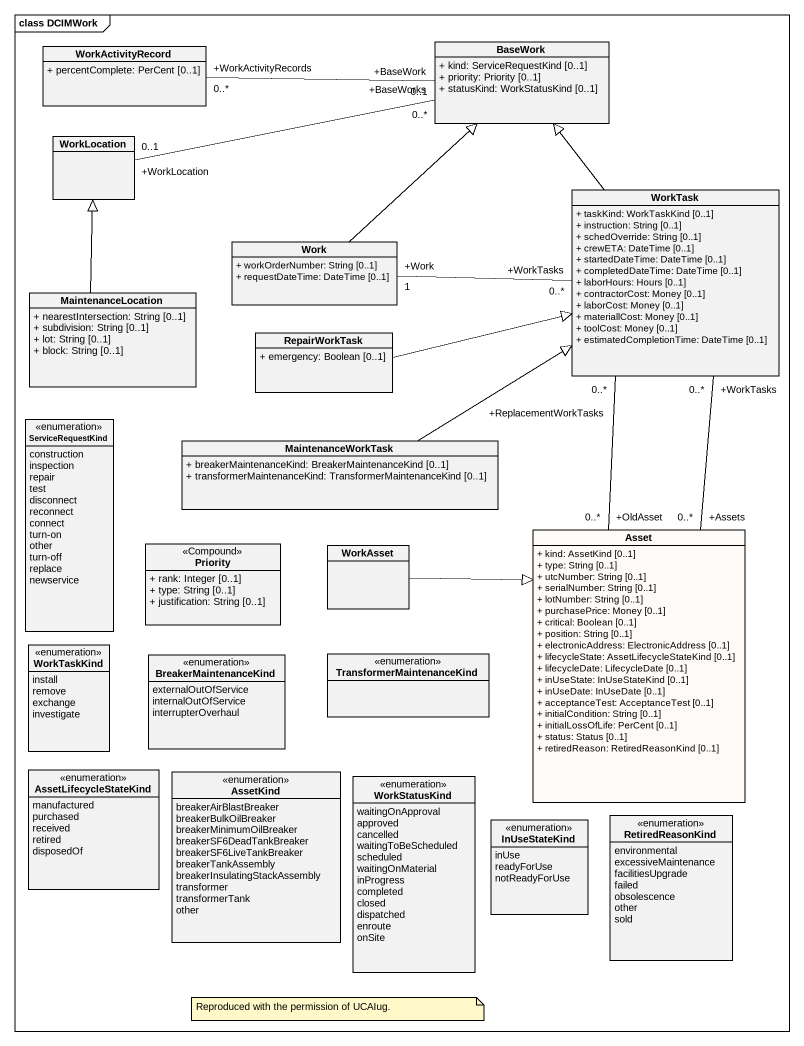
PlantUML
@startuml
mainframe class DCIMWork
hide circle
hide empty members
skinparam classAttributeIconSize 0
class WorkActivityRecord {
  + percentComplete: PerCent [0..1]
}
class BaseWork {
  + kind: ServiceRequestKind [0..1]
  + priority: Priority [0..1]
  + statusKind: WorkStatusKind [0..1]
}
class WorkLocation
class WorkTask {
  + taskKind: WorkTaskKind [0..1]
  + instruction: String [0..1]
  + schedOverride: String [0..1]
  + crewETA: DateTime [0..1]
  + startedDateTime: DateTime [0..1]
  + completedDateTime: DateTime [0..1]
  + laborHours: Hours [0..1]
  + contractorCost: Money [0..1]
  + laborCost: Money [0..1]
  + materiallCost: Money [0..1]
  + toolCost: Money [0..1]
  + estimatedCompletionTime: DateTime [0..1]
}
class Work {
  + workOrderNumber: String [0..1]
  + requestDateTime: DateTime [0..1]
}
class MaintenanceLocation {
  + nearestIntersection: String [0..1]
  + subdivision: String [0..1]
  + lot: String [0..1]
  + block: String [0..1]
}
class RepairWorkTask {
  + emergency: Boolean [0..1]
}
enum ServiceRequestKind {
  construction
  inspection
  repair
  test
  disconnect
  reconnect
  connect
  turn-on
  other
  turn-off
  replace
  newservice
}
class MaintenanceWorkTask {
  + breakerMaintenanceKind: BreakerMaintenanceKind [0..1]
  + transformerMaintenanceKind: TransformerMaintenanceKind [0..1]
}
class Priority <<Compound>> {
  + rank: Integer [0..1]
  + type: String [0..1]
  + justification: String [0..1]
}
class Asset #FEFAF7 {
  + kind: AssetKind [0..1]
  + type: String [0..1]
  + utcNumber: String [0..1]
  + serialNumber: String [0..1]
  + lotNumber: String [0..1]
  + purchasePrice: Money [0..1]
  + critical: Boolean [0..1]
  + position: String [0..1]
  + electronicAddress: ElectronicAddress [0..1]
  + lifecycleState: AssetLifecycleStateKind [0..1]
  + lifecycleDate: LifecycleDate [0..1]
  + inUseState: InUseStateKind [0..1]
  + inUseDate: InUseDate [0..1]
  + acceptanceTest: AcceptanceTest [0..1]
  + initialCondition: String [0..1]
  + initialLossOfLife: PerCent [0..1]
  + status: Status [0..1]
  + retiredReason: RetiredReasonKind [0..1]
}
class WorkAsset
enum WorkTaskKind {
  install
  remove
  exchange
  investigate
}
enum BreakerMaintenanceKind {
  externalOutOfService
  internalOutOfService
  interrupterOverhaul
}
enum TransformerMaintenanceKind
enum AssetLifecycleStateKind {
  manufactured
  purchased
  received
  retired
  disposedOf
}
enum AssetKind {
  breakerAirBlastBreaker
  breakerBulkOilBreaker
  breakerMinimumOilBreaker
  breakerSF6DeadTankBreaker
  breakerSF6LiveTankBreaker
  breakerTankAssembly
  breakerInsulatingStackAssembly
  transformer
  transformerTank
  other
}
enum WorkStatusKind {
  waitingOnApproval
  approved
  cancelled
  waitingToBeScheduled
  scheduled
  waitingOnMaterial
  inProgress
  completed
  closed
  dispatched
  enroute
  onSite
}
enum InUseStateKind {
  inUse
  readyForUse
  notReadyForUse
}
enum RetiredReasonKind {
  environmental
  excessiveMaintenance
  facilitiesUpgrade
  failed
  obsolescence
  other
  sold
}
BaseWork "+BaseWork\n0..1" -left- "+WorkActivityRecords\n0..*" WorkActivityRecord
BaseWork "+BaseWorks\n0..*" -left- "+WorkLocation\n0..1" WorkLocation
WorkTask -up-|> BaseWork
WorkTask "+ReplacementWorkTasks\n0..*" -- "+OldAsset\n0..*" Asset
WorkTask "+WorkTasks\n0..*" -- "+Assets\n0..*" Asset
Work -up-|> BaseWork
Work "+Work\n1" -right- "+WorkTasks\n0..*" WorkTask
MaintenanceLocation -up-|> WorkLocation
RepairWorkTask -right-|> WorkTask
MaintenanceWorkTask -right-|> WorkTask
WorkAsset -right-|> Asset
note as N1
  Reproduced with the permission of UCAIug.
end note
@enduml
